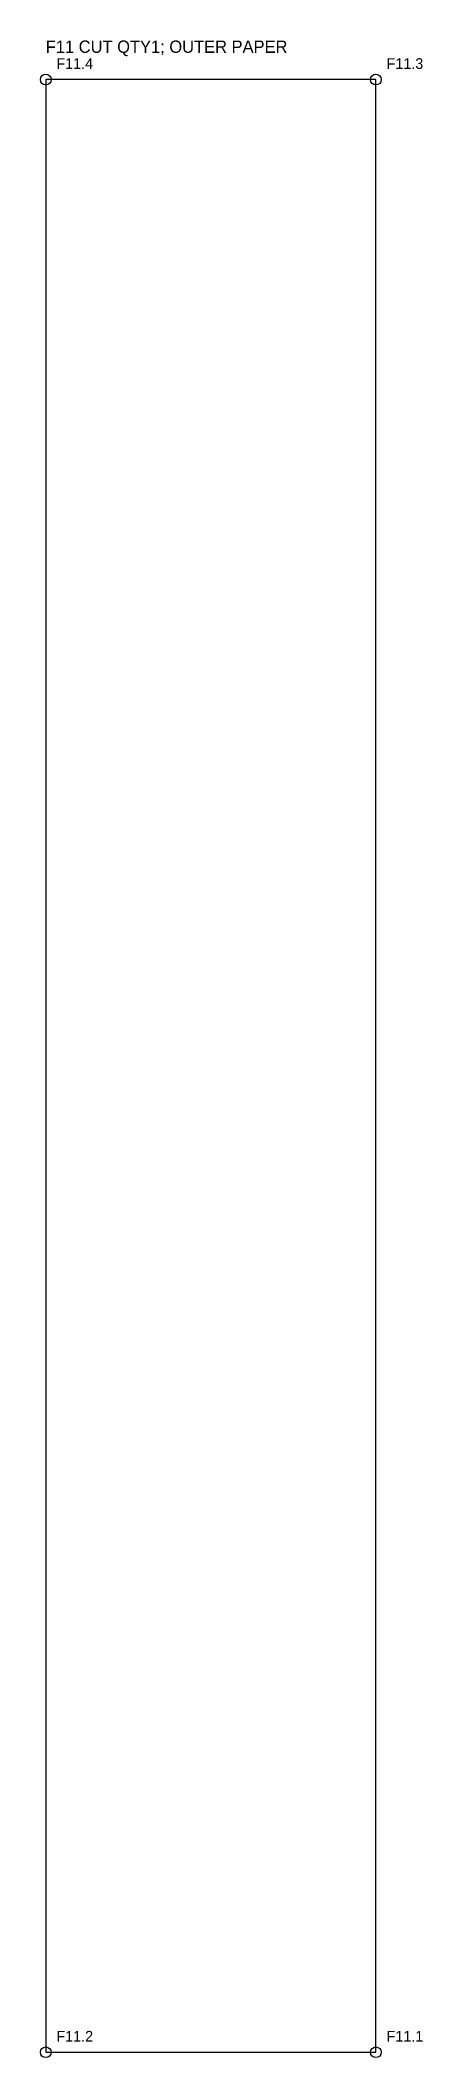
# Model space of a CAD drawing. Header units: millimetres. Extents: x 4 to 75, y 4 to 381.
import ezdxf

# ---------------------------------------------------------------- set-up
doc = ezdxf.new("R2010")
doc.units = ezdxf.units.MM
for name, color, linetype in [('CUT', 7, 'Continuous'), ('LABEL', 3, 'Continuous'), ('REFERENCE', 5, 'Continuous')]:
    doc.layers.add(name, color=color, linetype=linetype)

msp = doc.modelspace()

# ---------------------------------------------------------------- linework, layer by layer
at = {"layer": 'CUT'}
msp.add_lwpolyline([(5, 5), (9.11, 5), (13.22, 5), (17.33, 5), (21.43, 5), (25.54, 5), (29.65, 5), (33.76, 5), (37.87, 5), (41.98, 5), (46.09, 5), (50.19, 5), (54.3, 5), (58.41, 5), (62.52, 5), (66.63, 5), (66.63, 373.65), (62.52, 373.65), (58.41, 373.65), (54.3, 373.65), (50.19, 373.65), (46.09, 373.65), (41.98, 373.65), (37.87, 373.65), (33.76, 373.65), (29.65, 373.65), (25.54, 373.65), (21.43, 373.65), (17.33, 373.65), (13.22, 373.65), (9.11, 373.65), (5, 373.65)], close=True, dxfattribs=at)
at = {"layer": 'REFERENCE'}
for centre in [(5, 373.65), (66.63, 373.65), (5, 5), (66.63, 5)]:
    msp.add_circle(centre, 1, dxfattribs=at)

# ---------------------------------------------------------------- texts
at = {"layer": 'LABEL'}
msp.add_text('F11 CUT QTY1; OUTER PAPER', height=2.3, dxfattribs=at).set_placement((5, 378.65))
at = {"layer": 'REFERENCE'}
for s, p in [('F11.4', (7, 375.65)), ('F11.3', (68.63, 375.65)), ('F11.2', (7, 7)), ('F11.1', (68.63, 7))]:
    msp.add_text(s, height=2, dxfattribs=at).set_placement(p)

doc.saveas('drawing.dxf')
